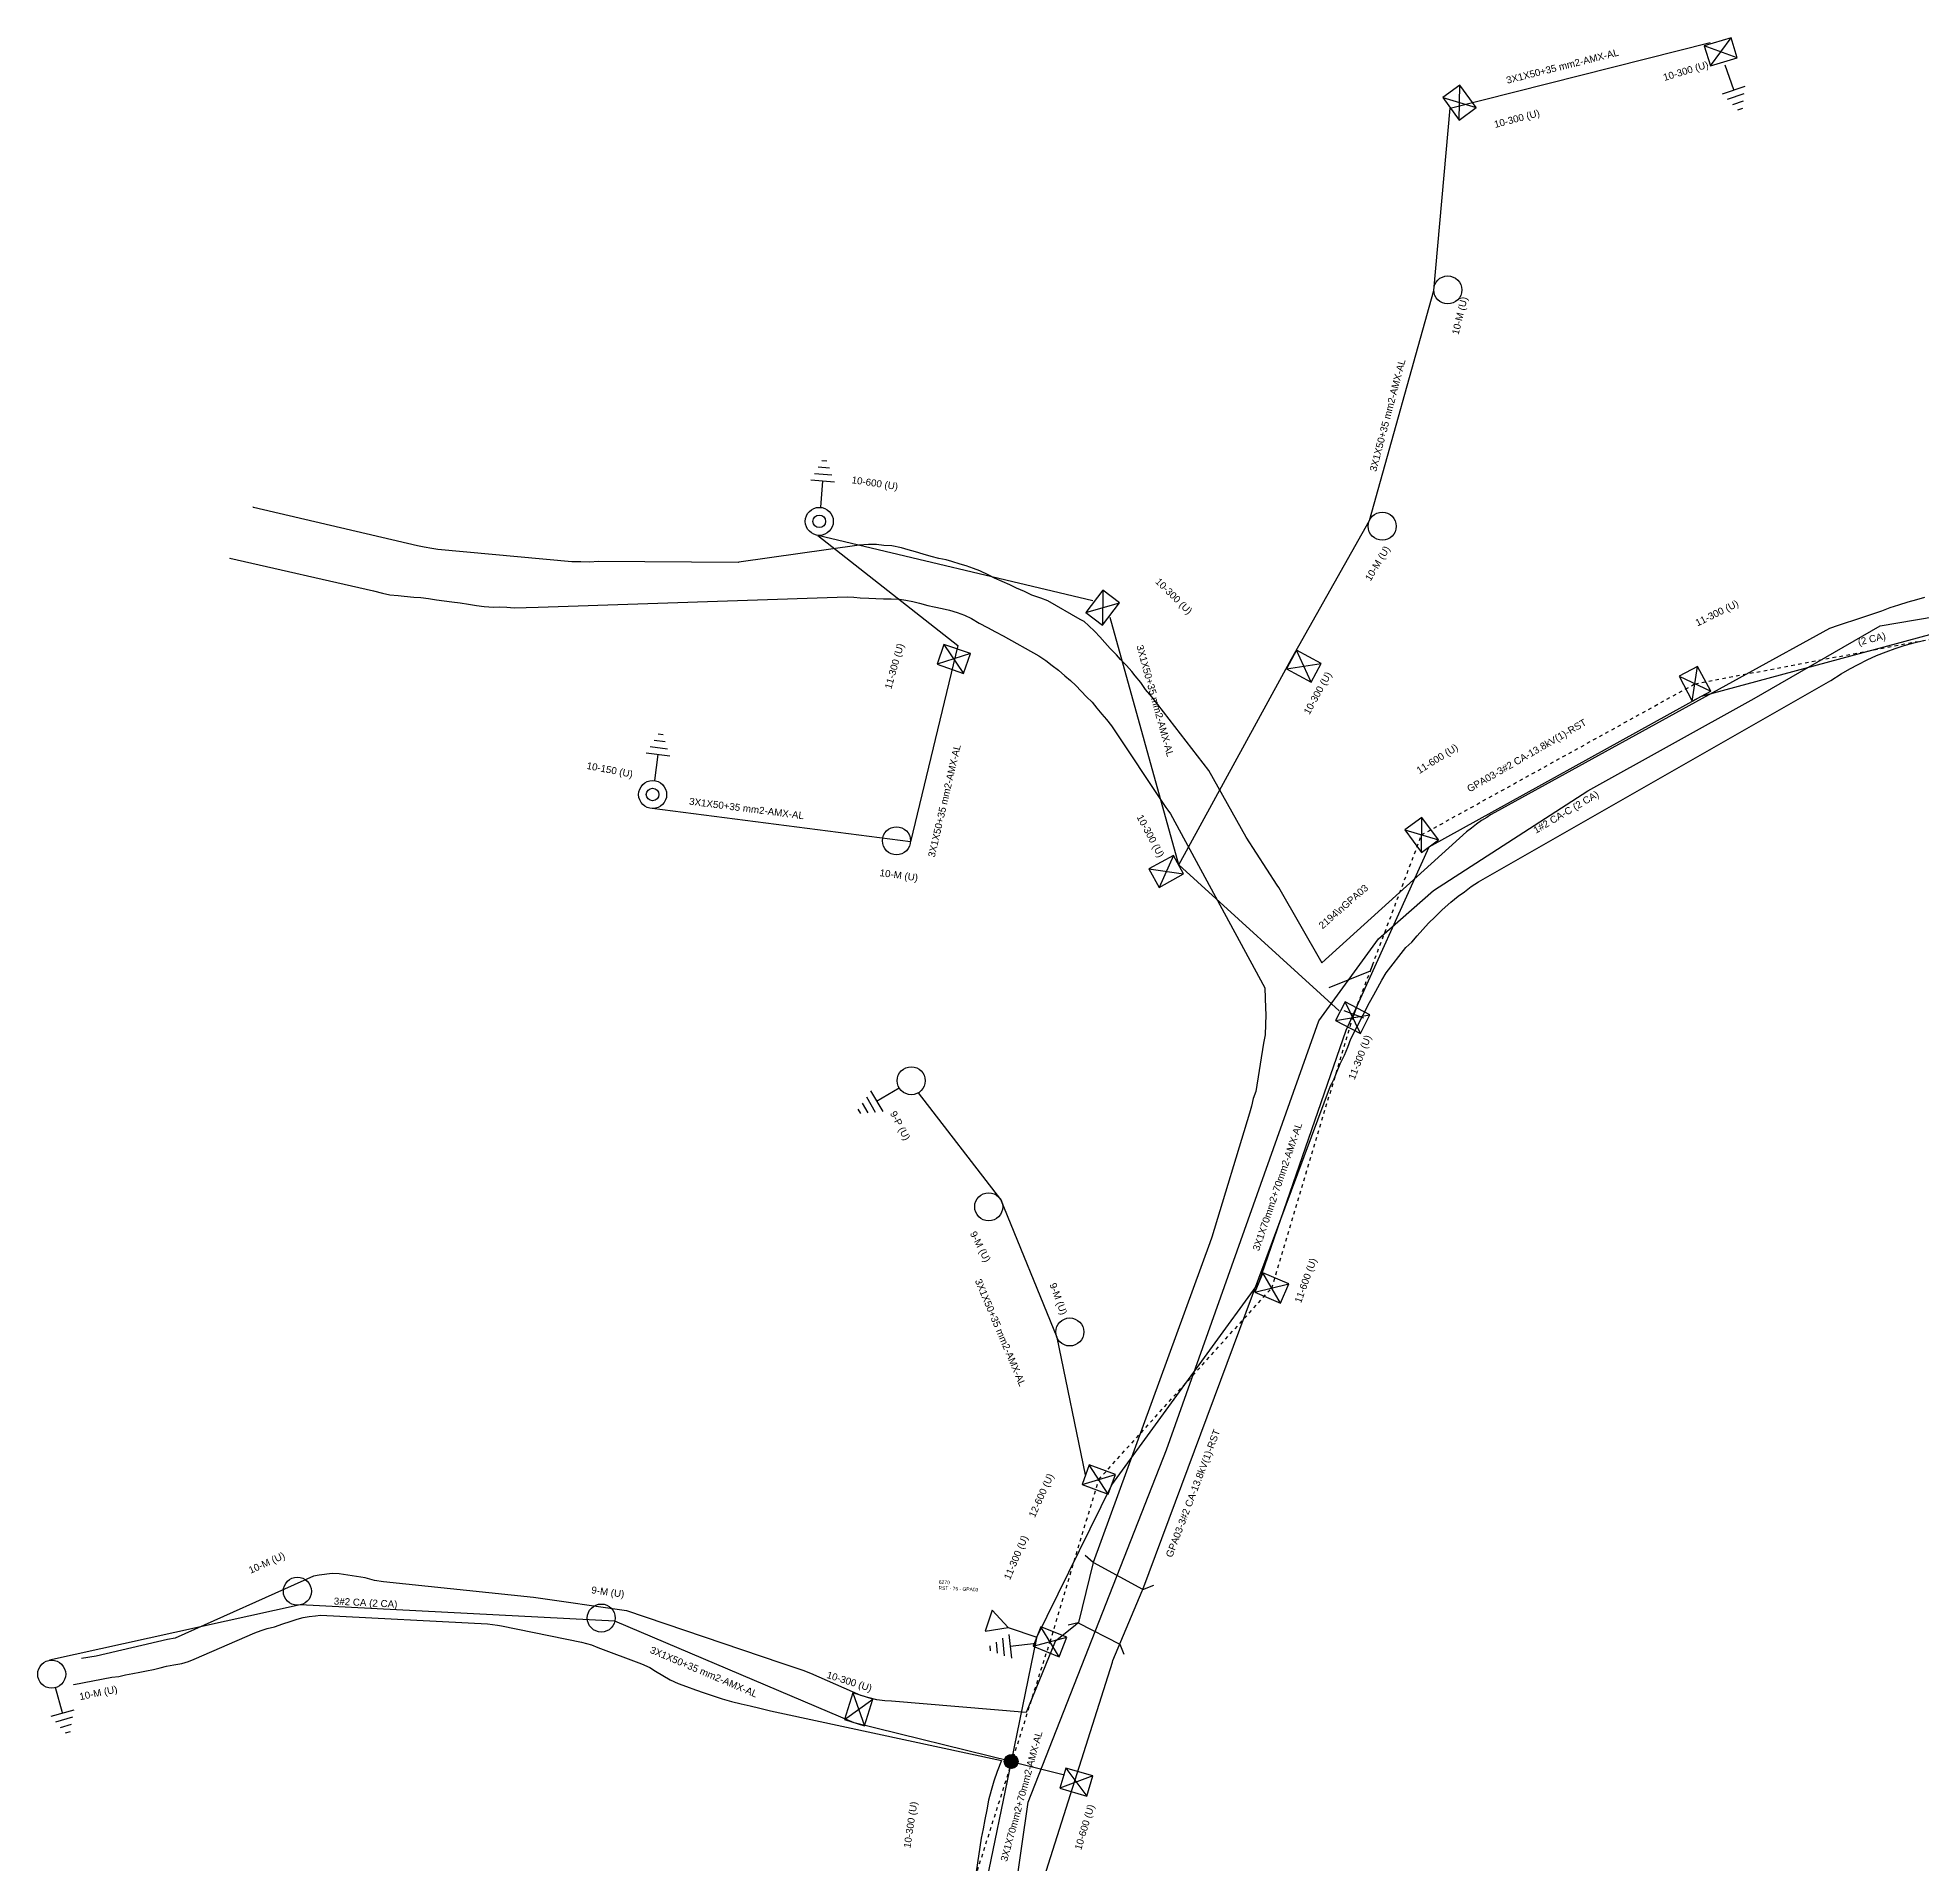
# Model space of a CAD drawing. Header units: millimetres. Extents: x 642261 to 742091, y 6812581 to 6930561.
# Drawn here: x 731815.9 to 732084.8, y 6903103.8 to 6903364.5 of the extents above; entities that cross this region are included whole.
import ezdxf

# ---------------------------------------------------------------- set-up
doc = ezdxf.new("R2010")
doc.units = ezdxf.units.MM
doc.linetypes.add('DASHED', pattern=[1, 0.5, -0.5])
for name, color, linetype in [('aterramento', 7, 'Continuous'), ('Block', 10, 'Continuous'), ('chaveSeccionadora', 7, 'Continuous'), ('flyTapSecundario', 7, 'Continuous'), ('Poste', 10, 'Continuous'), ('SegmentoLogradouro', 10, 'Continuous'), ('TrafoDistAereo', 10, 'Continuous'), ('TrechoPrimarioAereo', 10, 'Continuous'), ('TrechoSecundarioAereo', 10, 'Continuous')]:
    doc.layers.add(name, color=color, linetype=linetype)

# ---------------------------------------------------------------- blocks, each defined once
blk = doc.blocks.new('chv_fca_u_ca_4')
at = {"color": 0, "linetype": 'ByBlock', "lineweight": -2}
for p, q in [((7.11, 0), (2.81, 4.69)), ((0, 0), (1.5, 0)), ((0.5, -1.5), (0.5, 1.5)), ((8.08, 0), (7.11, 0))]:
    blk.add_line(p, q, dxfattribs=at)
blk = doc.blocks.new('tfd_pod_ce')
at = {"color": 0, "linetype": 'ByBlock', "lineweight": -2}
blk.add_line((6.32, 0), (2, 0), dxfattribs=at)
blk.add_lwpolyline([(6.32, 0), (9.26, -1.59), (9.26, 1.59)], close=True, dxfattribs=at)
blk = doc.blocks.new('atr_aterra')
at = {"color": 0, "linetype": 'ByBlock', "lineweight": -2}
for p, q in [((5.74, 0), (2, 0)), ((5.74, -1.7), (5.74, 1.7)), ((6.7, -1.26), (6.7, 1.26)), ((7.66, -0.81), (7.66, 0.81)), ((8.62, -0.37), (8.62, 0.37))]:
    blk.add_line(p, q, dxfattribs=at)
blk = doc.blocks.new('fly_tap')
at = {"linetype": 'ByBlock', "lineweight": -2}
h = blk.add_hatch(dxfattribs=at)
h.set_pattern_fill('ANSI31', color=0, style=0)
h.set_pattern_definition([(45, (0, 0), (-0.088388, 0.088388), [])])
edge = h.paths.add_edge_path()
edge.add_arc((0.01, 0), 1, 0, 360)
at = {"color": 0, "linetype": 'ByBlock', "lineweight": -2}
blk.add_circle((0.01, 0), 1, dxfattribs=at)
blk = doc.blocks.new('pod_con_circ')
at = {"color": 0, "linetype": 'ByBlock', "lineweight": -2}
for radius in [2, 0.9]:
    blk.add_circle((-0.01, -0.01), radius, dxfattribs=at)
blk = doc.blocks.new('pod_con_dtt')
at = {"color": 0, "linetype": 'ByBlock', "lineweight": -2}
for p, q in [((-1.5, -2), (1.5, 2)), ((-1.5, 2), (1.5, -2))]:
    blk.add_line(p, q, dxfattribs=at)
blk.add_lwpolyline([(-1.5, -2), (1.5, -2), (1.5, 2), (-1.5, 2)], close=True, dxfattribs=at)
blk = doc.blocks.new('pod_madeira')
at = {"color": 0, "linetype": 'ByBlock', "lineweight": -2}
blk.add_circle((-0.01, -0.01), 2, dxfattribs=at)

msp = doc.modelspace()

# ---------------------------------------------------------------- linework, layer by layer
at = {"layer": 'Block', "color": 7, "linetype": 'Continuous', "flags": 128}
for points in [[(731999.15, 6903232.4), (731992.98, 6903243.18), (731992.74, 6903243.5), (731988.3, 6903250.34), (731983, 6903259.87), (731983.01, 6903259.87), (731974.91, 6903270.35), (731973.95, 6903271.44), (731973.29, 6903272.43), (731972.49, 6903273.4), (731971.98, 6903273.99), (731971.25, 6903274.87), (731970.4, 6903275.71), (731969.81, 6903276.39), (731968.89, 6903277.31), (731968.14, 6903278.16), (731967.45, 6903278.94), (731966.7, 6903279.72), (731965.84, 6903280.59), (731965.22, 6903281.16), (731964.65, 6903281.45), (731960, 6903284.08), (731959, 6903284.46), (731957.73, 6903284.92), (731956.67, 6903285.44), (731955.55, 6903285.88), (731954.57, 6903286.36), (731953.51, 6903286.86), (731952.39, 6903287.35), (731951.59, 6903287.75), (731950.3, 6903288.37), (731949.42, 6903288.73), (731948.35, 6903289.1), (731947.49, 6903289.34), (731946.34, 6903289.72), (731945.5, 6903289.95), (731944.46, 6903290.15), (731943.36, 6903290.44), (731942.22, 6903290.75), (731941.15, 6903291.08), (731940.08, 6903291.38), (731939.12, 6903291.65), (731937.75, 6903291.92), (731936.62, 6903292), (731935.58, 6903292.13), (731934.43, 6903292.14), (731933.1, 6903292.04), (731915.94, 6903289.6), (731915.81, 6903289.58), (731895.86, 6903289.7), (731894.67, 6903289.59), (731893.37, 6903289.64), (731892.09, 6903289.67), (731872.99, 6903291.4), (731872.12, 6903291.58), (731871.04, 6903291.75), (731870.07, 6903291.94), (731846.67, 6903297.4), (731846.63, 6903297.45), (731846.59, 6903297.45)], [(731999.15, 6903232.4), (731992.98, 6903243.18), (731992.74, 6903243.5), (731988.3, 6903250.34), (731983, 6903259.87), (731983.01, 6903259.87), (731974.91, 6903270.35), (731973.95, 6903271.44), (731973.29, 6903272.43), (731972.49, 6903273.4), (731971.98, 6903273.99), (731971.25, 6903274.87), (731970.4, 6903275.71), (731969.81, 6903276.39), (731968.89, 6903277.31), (731968.14, 6903278.16), (731967.45, 6903278.94), (731966.7, 6903279.72), (731965.84, 6903280.59), (731965.22, 6903281.16), (731964.65, 6903281.45), (731960, 6903284.08), (731959, 6903284.46), (731957.73, 6903284.92), (731956.67, 6903285.44), (731955.55, 6903285.88), (731954.57, 6903286.36), (731953.51, 6903286.86), (731952.39, 6903287.35), (731951.59, 6903287.75), (731950.3, 6903288.37), (731949.42, 6903288.73), (731948.35, 6903289.1), (731947.49, 6903289.34), (731946.34, 6903289.72), (731945.5, 6903289.95), (731944.46, 6903290.15), (731943.36, 6903290.44), (731942.22, 6903290.75), (731941.15, 6903291.08), (731940.08, 6903291.38), (731939.12, 6903291.65), (731937.75, 6903291.92), (731936.62, 6903292), (731935.58, 6903292.13), (731934.43, 6903292.14), (731933.1, 6903292.04), (731915.94, 6903289.6), (731915.81, 6903289.58), (731895.86, 6903289.7), (731894.67, 6903289.59), (731893.37, 6903289.64), (731892.09, 6903289.67), (731872.99, 6903291.4), (731872.12, 6903291.58), (731871.04, 6903291.75), (731870.07, 6903291.94), (731846.67, 6903297.4), (731846.63, 6903297.45), (731846.59, 6903297.45)], [(731843.34, 6903290.08), (731843.32, 6903290.12), (731843.27, 6903290.16), (731863.78, 6903285.54), (731865.07, 6903285.2), (731866.1, 6903284.97), (731867.32, 6903284.85), (731868.16, 6903284.77), (731869.55, 6903284.61), (731870.55, 6903284.58), (731871.64, 6903284.43), (731872.76, 6903284.25), (731873.89, 6903284.09), (731874.98, 6903283.97), (731876.15, 6903283.83), (731877.35, 6903283.61), (731878.5, 6903283.41), (731879.6, 6903283.28), (731880.92, 6903283.17), (731881.8, 6903283.24), (731882.81, 6903283.17), (731883.84, 6903283.11), (731887.31, 6903283.17), (731931.4, 6903284.67), (731932.34, 6903284.6), (731933.22, 6903284.54), (731934.45, 6903284.48), (731935.46, 6903284.44), (731936.56, 6903284.39), (731937.67, 6903284.37), (731938.83, 6903284.32), (731939.75, 6903284.19), (731940.76, 6903283.99), (731941.72, 6903283.78), (731942.9, 6903283.42), (731943.8, 6903283.26), (731944.96, 6903283.01), (731946, 6903282.75), (731947.07, 6903282.41), (731948.12, 6903282.03), (731949.14, 6903281.56), (731950.22, 6903280.91), (731951.4, 6903280.29), (731952.54, 6903279.67), (731953.65, 6903279.1), (731958.74, 6903276.23), (731959.74, 6903275.6), (731960.61, 6903274.87), (731961.55, 6903274.19), (731962.43, 6903273.41), (731963.27, 6903272.73), (731964.01, 6903272), (731964.75, 6903271.19), (731965.53, 6903270.41), (731966.33, 6903269.65), (731967.01, 6903268.77), (731967.72, 6903267.94), (731968.41, 6903267.17), (731969.08, 6903266.27), (731976.84, 6903254.58), (731977.15, 6903254.2), (731977.51, 6903253.67), (731990.97, 6903228.85)], [(731843.34, 6903290.08), (731843.32, 6903290.12), (731843.27, 6903290.16), (731863.78, 6903285.54), (731865.07, 6903285.2), (731866.1, 6903284.97), (731867.32, 6903284.85), (731868.16, 6903284.77), (731869.55, 6903284.61), (731870.55, 6903284.58), (731871.64, 6903284.43), (731872.76, 6903284.25), (731873.89, 6903284.09), (731874.98, 6903283.97), (731876.15, 6903283.83), (731877.35, 6903283.61), (731878.5, 6903283.41), (731879.6, 6903283.28), (731880.92, 6903283.17), (731881.8, 6903283.24), (731882.81, 6903283.17), (731883.84, 6903283.11), (731887.31, 6903283.17), (731931.4, 6903284.67), (731932.34, 6903284.6), (731933.22, 6903284.54), (731934.45, 6903284.48), (731935.46, 6903284.44), (731936.56, 6903284.39), (731937.67, 6903284.37), (731938.83, 6903284.32), (731939.75, 6903284.19), (731940.76, 6903283.99), (731941.72, 6903283.78), (731942.9, 6903283.42), (731943.8, 6903283.26), (731944.96, 6903283.01), (731946, 6903282.75), (731947.07, 6903282.41), (731948.12, 6903282.03), (731949.14, 6903281.56), (731950.22, 6903280.91), (731951.4, 6903280.29), (731952.54, 6903279.67), (731953.65, 6903279.1), (731958.74, 6903276.23), (731959.74, 6903275.6), (731960.61, 6903274.87), (731961.55, 6903274.19), (731962.43, 6903273.41), (731963.27, 6903272.73), (731964.01, 6903272), (731964.75, 6903271.19), (731965.53, 6903270.41), (731966.33, 6903269.65), (731967.01, 6903268.77), (731967.72, 6903267.94), (731968.41, 6903267.17), (731969.08, 6903266.27), (731976.84, 6903254.58), (731977.15, 6903254.2), (731977.51, 6903253.67), (731990.97, 6903228.85)], [(732085.13, 6903284.57), (732083.95, 6903284.23), (732082.73, 6903283.88), (732081.42, 6903283.47), (732080.17, 6903283.09), (732079, 6903282.62), (732078.13, 6903282.32), (732076.83, 6903281.91), (732076, 6903281.63), (732072.77, 6903280.57), (732071.58, 6903280.16), (732023.78, 6903253.89), (732023.17, 6903253.56), (732022.65, 6903253.18), (732021.9, 6903252.72), (732021.17, 6903252.24), (732020.45, 6903251.67), (732019.75, 6903251.14), (731999.12, 6903232.42)], [(732085.13, 6903284.57), (732083.95, 6903284.23), (732082.73, 6903283.88), (732081.42, 6903283.47), (732080.17, 6903283.09), (732079, 6903282.62), (732078.13, 6903282.32), (732076.83, 6903281.91), (732076, 6903281.63), (732072.77, 6903280.57), (732071.58, 6903280.16), (732023.78, 6903253.89), (732023.17, 6903253.56), (732022.65, 6903253.18), (732021.9, 6903252.72), (732021.17, 6903252.24), (732020.45, 6903251.67), (732019.75, 6903251.14), (731999.12, 6903232.42)], [(731973.56, 6903142.99), (732000.37, 6903214.86), (732000.55, 6903215.19), (732000.87, 6903215.88), (732001.19, 6903216.71), (732001.74, 6903218.02), (732002.33, 6903219.23), (732002.82, 6903220.4), (732003.27, 6903221.59), (732005.91, 6903226.75), (732006.54, 6903227.87), (732007.12, 6903228.9), (732007.68, 6903229.97), (732008.29, 6903231), (732011.1, 6903234.61), (732011.98, 6903235.38), (732012.73, 6903236.29), (732013.51, 6903237.2), (732014.34, 6903238.08), (732015.29, 6903238.99), (732016.28, 6903239.97), (732017.51, 6903241.09), (732018.58, 6903241.96), (732019.47, 6903242.55), (732020.41, 6903243.3), (732021.46, 6903243.99), (732071.73, 6903272.72), (732073.22, 6903273.69), (732074.44, 6903274.4), (732075.65, 6903275.01), (732076.95, 6903275.67), (732078.25, 6903276.31), (732079.66, 6903276.82), (732080.94, 6903277.27), (732082.19, 6903277.7), (732083.6, 6903278.09), (732084.95, 6903278.44)], [(731973.56, 6903142.99), (732000.37, 6903214.86), (732000.55, 6903215.19), (732000.87, 6903215.88), (732001.19, 6903216.71), (732001.74, 6903218.02), (732002.33, 6903219.23), (732002.82, 6903220.4), (732003.27, 6903221.59), (732005.91, 6903226.75), (732006.54, 6903227.87), (732007.12, 6903228.9), (732007.68, 6903229.97), (732008.29, 6903231), (732011.1, 6903234.61), (732011.98, 6903235.38), (732012.73, 6903236.29), (732013.51, 6903237.2), (732014.34, 6903238.08), (732015.29, 6903238.99), (732016.28, 6903239.97), (732017.51, 6903241.09), (732018.58, 6903241.96), (732019.47, 6903242.55), (732020.41, 6903243.3), (732021.46, 6903243.99), (732071.73, 6903272.72), (732073.22, 6903273.69), (732074.44, 6903274.4), (732075.65, 6903275.01), (732076.95, 6903275.67), (732078.25, 6903276.31), (732079.66, 6903276.82), (732080.94, 6903277.27), (732082.19, 6903277.7), (732083.6, 6903278.09), (732084.95, 6903278.44)], [(731990.97, 6903228.85), (731991.09, 6903225.98), (731991.11, 6903225.05), (731991.01, 6903222.17), (731990.78, 6903220.95), (731989.69, 6903214.05), (731989.32, 6903213.04), (731989.08, 6903211.97), (731988.81, 6903210.99), (731983.44, 6903193.28), (731983.13, 6903192.46), (731966.49, 6903146.83)], [(731990.97, 6903228.85), (731991.09, 6903225.98), (731991.11, 6903225.05), (731991.01, 6903222.17), (731990.78, 6903220.95), (731989.69, 6903214.05), (731989.32, 6903213.04), (731989.08, 6903211.97), (731988.81, 6903210.99), (731983.44, 6903193.28), (731983.13, 6903192.46), (731966.49, 6903146.83)], [(731966.49, 6903146.83), (731965.36, 6903147.86)], [(731966.49, 6903146.83), (731965.36, 6903147.86)], [(731956.9, 6903125.45), (731937.7, 6903127.05), (731936.77, 6903127.11), (731935.62, 6903127.26), (731934.31, 6903127.59), (731933.31, 6903127.87), (731926.21, 6903131.01), (731925.12, 6903131.43), (731921.97, 6903132.49), (731899.92, 6903139.94), (731899.87, 6903139.94), (731886.64, 6903141.82), (731865.24, 6903144.1), (731863.92, 6903144.27), (731862.59, 6903144.63), (731858.88, 6903145.22), (731857.88, 6903145.25), (731856.06, 6903145.03), (731855.23, 6903144.87), (731835.51, 6903136.02), (731834.4, 6903135.85), (731824.21, 6903133.46), (731822.12, 6903133.14)], [(731956.9, 6903125.45), (731937.7, 6903127.05), (731936.77, 6903127.11), (731935.62, 6903127.26), (731934.31, 6903127.59), (731933.31, 6903127.87), (731926.21, 6903131.01), (731925.12, 6903131.43), (731921.97, 6903132.49), (731899.92, 6903139.94), (731899.87, 6903139.94), (731886.64, 6903141.82), (731865.24, 6903144.1), (731863.92, 6903144.27), (731862.59, 6903144.63), (731858.88, 6903145.22), (731857.88, 6903145.25), (731856.06, 6903145.03), (731855.23, 6903144.87), (731835.51, 6903136.02), (731834.4, 6903135.85), (731824.21, 6903133.46), (731822.12, 6903133.14)], [(731959.18, 6903100.85), (731969.22, 6903132.62), (731969.31, 6903132.87), (731973.48, 6903142.81), (731973.56, 6903142.99), (731966.56, 6903146.8), (731966.49, 6903146.83), (731964.37, 6903138.26), (731964.36, 6903138.22), (731970.29, 6903135.2)], [(731959.18, 6903100.85), (731969.22, 6903132.62), (731969.31, 6903132.87), (731973.48, 6903142.81), (731973.56, 6903142.99), (731966.56, 6903146.8), (731966.49, 6903146.83), (731964.37, 6903138.26), (731964.36, 6903138.22), (731970.29, 6903135.2)], [(731973.56, 6903142.99), (731975.13, 6903143.62)], [(731973.56, 6903142.99), (731975.13, 6903143.62)], [(731821.05, 6903129.38), (731821.03, 6903129.41), (731821.01, 6903129.44), (731826.46, 6903130.49), (731827.47, 6903130.59), (731828.41, 6903130.79), (731829.46, 6903131.01), (731830.45, 6903131.19), (731831.39, 6903131.39), (731832.38, 6903131.55), (731833.34, 6903131.8), (731834.27, 6903132.02), (731835.31, 6903132.24), (731836.43, 6903132.42), (731837.41, 6903132.72), (731838.19, 6903133.03), (731846.85, 6903136.8), (731847.78, 6903137.11), (731848.63, 6903137.4), (731849.66, 6903137.68), (731850.84, 6903138.07), (731851.9, 6903138.44), (731852.88, 6903138.73), (731853.73, 6903138.97), (731854.59, 6903139.13), (731855.52, 6903139.25), (731856.25, 6903139.33), (731880.07, 6903138.08), (731881.47, 6903137.9), (731882.07, 6903137.8), (731893.45, 6903135.47), (731894.92, 6903135.07), (731895.81, 6903134.72), (731902.01, 6903132.36), (731903.21, 6903131.86), (731904.01, 6903131.32), (731905.09, 6903130.7), (731906.14, 6903130.07), (731907.28, 6903129.59), (731908.47, 6903129.12), (731909.73, 6903128.66), (731910.99, 6903128.23), (731912.26, 6903127.81), (731913.56, 6903127.4), (731914.89, 6903127.02), (731916.27, 6903126.66), (731917.54, 6903126.37), (731918.9, 6903126.05), (731920.42, 6903125.68), (731921.79, 6903125.37), (731953.39, 6903118.57)], [(731821.05, 6903129.38), (731821.03, 6903129.41), (731821.01, 6903129.44), (731826.46, 6903130.49), (731827.47, 6903130.59), (731828.41, 6903130.79), (731829.46, 6903131.01), (731830.45, 6903131.19), (731831.39, 6903131.39), (731832.38, 6903131.55), (731833.34, 6903131.8), (731834.27, 6903132.02), (731835.31, 6903132.24), (731836.43, 6903132.42), (731837.41, 6903132.72), (731838.19, 6903133.03), (731846.85, 6903136.8), (731847.78, 6903137.11), (731848.63, 6903137.4), (731849.66, 6903137.68), (731850.84, 6903138.07), (731851.9, 6903138.44), (731852.88, 6903138.73), (731853.73, 6903138.97), (731854.59, 6903139.13), (731855.52, 6903139.25), (731856.25, 6903139.33), (731880.07, 6903138.08), (731881.47, 6903137.9), (731882.07, 6903137.8), (731893.45, 6903135.47), (731894.92, 6903135.07), (731895.81, 6903134.72), (731902.01, 6903132.36), (731903.21, 6903131.86), (731904.01, 6903131.32), (731905.09, 6903130.7), (731906.14, 6903130.07), (731907.28, 6903129.59), (731908.47, 6903129.12), (731909.73, 6903128.66), (731910.99, 6903128.23), (731912.26, 6903127.81), (731913.56, 6903127.4), (731914.89, 6903127.02), (731916.27, 6903126.66), (731917.54, 6903126.37), (731918.9, 6903126.05), (731920.42, 6903125.68), (731921.79, 6903125.37), (731953.39, 6903118.57)], [(731964.36, 6903138.22), (731963.98, 6903137.89), (731961.06, 6903135.56), (731956.9, 6903125.45)], [(731964.36, 6903138.22), (731963.98, 6903137.89), (731961.06, 6903135.56), (731956.9, 6903125.45)], [(731964.36, 6903138.22), (731962.91, 6903137.89)], [(731964.36, 6903138.22), (731962.91, 6903137.89)], [(731970.29, 6903135.2), (731970.84, 6903133.75)], [(731970.29, 6903135.2), (731970.84, 6903133.75)], [(731953.39, 6903118.57), (731952.77, 6903117), (731952.3, 6903115.61), (731951.91, 6903114.29), (731951.57, 6903112.9), (731951.29, 6903111.52), (731951.01, 6903110.14), (731950.78, 6903108.82), (731950.51, 6903107.51), (731950.29, 6903106.2), (731949.29, 6903099.5)], [(731953.39, 6903118.57), (731952.77, 6903117), (731952.3, 6903115.61), (731951.91, 6903114.29), (731951.57, 6903112.9), (731951.29, 6903111.52), (731951.01, 6903110.14), (731950.78, 6903108.82), (731950.51, 6903107.51), (731950.29, 6903106.2), (731949.29, 6903099.5)]]:
    msp.add_lwpolyline(points, dxfattribs=at)
at = {"layer": 'SegmentoLogradouro', "color": 36, "linetype": 'Continuous', "flags": 128}
msp.add_lwpolyline([(731954.2612, 6903092.1208), (731957.221, 6903112.6308), (731976.9523, 6903162.9197), (731998.68, 6903224.1709), (732007.2039, 6903235.8458), (732015.0604, 6903242.7724), (732037.0622, 6903256.9683), (732060.8186, 6903270.1373), (732078.7856, 6903280.5129), (732089.1665, 6903282.3087)], dxfattribs=at)
msp.add_lwpolyline([(731954.2612, 6903092.1208), (731957.221, 6903112.6308), (731976.9523, 6903162.9197), (731998.68, 6903224.1709), (732007.2039, 6903235.8458), (732015.0604, 6903242.7724), (732037.0622, 6903256.9683), (732060.8186, 6903270.1373), (732078.7856, 6903280.5129), (732089.1665, 6903282.3087)], dxfattribs=at)
at = {"layer": 'TrechoPrimarioAereo', "color": 4, "linetype": 'DASHED', "flags": 128}
for points in [[(732052.35, 6903272.26), (732102.47, 6903281.76)], [(732052.35, 6903272.26), (732102.47, 6903281.76)], [(732013.35, 6903250.69), (732052.35, 6903272.26)], [(732013.35, 6903250.69), (732052.35, 6903272.26)], [(732003.52, 6903224.6), (732013.35, 6903250.69)], [(732003.52, 6903224.6), (732013.35, 6903250.69)], [(731991.9594, 6903186.0013), (732003.52, 6903224.6)], [(731991.9594, 6903186.0013), (732003.52, 6903224.6)], [(731967.2877, 6903158.683), (731991.9594, 6903186.0013)], [(731967.2877, 6903158.683), (731991.9594, 6903186.0013)], [(731960.3266, 6903135.5235), (731967.2877, 6903158.683)], [(731960.3266, 6903135.5235), (731967.2877, 6903158.683)], [(731949.0622, 6903100.0041), (731960.3266, 6903135.5235)]]:
    msp.add_lwpolyline(points, dxfattribs=at)
at = {"layer": 'TrechoSecundarioAereo', "color": 5, "linetype": 'Continuous', "flags": 128}
for points in [[(732017.4338, 6903354.4164), (732054.5459, 6903363.7707)], [(732017.4338, 6903354.4164), (732054.5459, 6903363.7707)], [(732015.0992, 6903328.3681), (732017.4362, 6903354.4205)], [(732015.0992, 6903328.3681), (732017.4362, 6903354.4205)], [(732005.9071, 6903295.5627), (732015.0992, 6903328.3681)], [(732005.9071, 6903295.5627), (732015.0992, 6903328.3681)], [(731994.7797, 6903275.8321), (732005.9071, 6903295.5627)], [(731994.7797, 6903275.8321), (732005.9071, 6903295.5627)], [(731966.4286, 6903284.1054), (731927.1972, 6903293.4239)], [(731927.1972, 6903293.4239), (731947.1793, 6903277.7359)], [(731966.4286, 6903284.1054), (731927.1972, 6903293.4239)], [(731927.1972, 6903293.4239), (731947.1793, 6903277.7359)], [(732053.27, 6903270.48), (732102.45, 6903283.76)], [(732053.27, 6903270.48), (732102.45, 6903283.76)], [(731978.6869, 6903246.3988), (731968.898, 6903281.7058)], [(731978.6869, 6903246.3988), (731968.898, 6903281.7058)], [(731947.1762, 6903277.7249), (731940.43, 6903249.72)], [(731947.1762, 6903277.7249), (731940.43, 6903249.72)], [(731978.6869, 6903246.3988), (731994.7797, 6903275.8321)], [(731978.6869, 6903246.3988), (731994.7797, 6903275.8321)], [(732014.41, 6903248.99), (732053.27, 6903270.48)], [(732014.41, 6903248.99), (732053.27, 6903270.48)], [(731940.43, 6903249.72), (731903.54, 6903254.46)], [(731940.43, 6903249.72), (731903.54, 6903254.46)], [(732002.61, 6903222.82), (732014.41, 6903248.99)], [(732002.61, 6903222.82), (732014.41, 6903248.99)], [(732001.6098, 6903225.5902), (731978.6869, 6903246.3988)], [(732001.6098, 6903225.5902), (731978.6869, 6903246.3988)], [(731990.1094, 6903186.7613), (732002.61, 6903222.82)], [(731990.1094, 6903186.7613), (732002.61, 6903222.82)], [(731953.32, 6903198.63), (731941.54, 6903213.88)], [(731953.32, 6903198.63), (731941.54, 6903213.88)], [(731961.33, 6903178.94), (731953.32, 6903198.63)], [(731961.33, 6903178.94), (731953.32, 6903198.63)], [(731969.1477, 6903157.933), (731990.1094, 6903186.7613)], [(731969.1477, 6903157.933), (731990.1094, 6903186.7613)], [(731965.4077, 6903159.373), (731961.33, 6903178.94)], [(731965.4077, 6903159.373), (731961.33, 6903178.94)], [(731958.4066, 6903136.0735), (731969.1477, 6903157.933)], [(731958.4066, 6903136.0735), (731969.1477, 6903157.933)], [(731853.32, 6903140.79), (731817.55, 6903132.88)], [(731898.25, 6903138.48), (731853.32, 6903140.79)], [(731898.25, 6903138.48), (731853.32, 6903140.79)], [(731932.4, 6903123.97), (731898.25, 6903138.48)], [(731932.4, 6903123.97), (731898.25, 6903138.48)], [(731958.4066, 6903136.0735), (731954.7785, 6903118.4368)], [(731958.4066, 6903136.0735), (731954.7785, 6903118.4368)], [(731954.7785, 6903118.4368), (731932.4, 6903123.97)], [(731954.7785, 6903118.4368), (731932.4, 6903123.97)], [(731954.7785, 6903118.4368), (731951.0422, 6903100.2741)], [(731954.7785, 6903118.4368), (731962.3999, 6903116.5524)], [(731954.7785, 6903118.4368), (731962.3999, 6903116.5524)]]:
    msp.add_lwpolyline(points, dxfattribs=at)

# ---------------------------------------------------------------- block references
at = {"layer": 'aterramento', "color": 7}
for p, rotation in [((732056.0459, 6903362.4507), 288.8), ((732056.0459, 6903362.4507), 288.8), ((731927.41, 6903295.4482), 85.29999999999998), ((731927.41, 6903295.4482), 85.29999999999998), ((731903.63, 6903256.46), 82.49999999999999), ((731903.63, 6903256.46), 82.49999999999999), ((731940.53, 6903215.61), 210.4999999999999), ((731940.53, 6903215.61), 210.4999999999999), ((731960.3266, 6903135.5235), 186.3), ((731960.3266, 6903135.5235), 186.2999999999999), ((731817.88, 6903130.91), 285.5)]:
    msp.add_blockref('atr_aterra', p, dxfattribs=dict(at, rotation=rotation))
at = {"layer": 'chaveSeccionadora', "color": 3, "rotation": 69.4}
msp.add_blockref('chv_fca_u_ca_4', (732003.52, 6903224.6), dxfattribs=at)
msp.add_blockref('chv_fca_u_ca_4', (732003.52, 6903224.6), dxfattribs=at)
at = {"layer": 'flyTapSecundario', "color": 5, "linetype": 'Continuous'}
msp.add_blockref('fly_tap', (731954.7785, 6903118.4368), dxfattribs=at)
msp.add_blockref('fly_tap', (731954.7785, 6903118.4368), dxfattribs=at)
at = {"layer": 'Poste', "color": 7}
for p, rotation in [((732056.0459, 6903362.4507), 107), ((732056.0459, 6903362.4507), 107), ((732018.7579, 6903355.2135), 36.2), ((732018.7579, 6903355.2135), 36.2), ((731967.8386, 6903283.1258), 323.1), ((731967.8386, 6903283.1258), 323.1), ((731946.5862, 6903275.8149), 251), ((731946.5862, 6903275.8149), 251), ((731996.5449, 6903274.7709), 61.50000000000001), ((731996.5449, 6903274.7709), 61.50000000000001), ((732052.35, 6903272.26), 28), ((732052.35, 6903272.26), 28), ((732013.35, 6903250.69), 36.5), ((732013.35, 6903250.69), 36.5), ((731976.9169, 6903245.4688), 298.8), ((731976.9169, 6903245.4688), 298.8), ((732003.52, 6903224.6), 62.79999999999998), ((732003.52, 6903224.6), 62.79999999999998), ((731991.9594, 6903186.0013), 66.99999999999999), ((731991.9594, 6903186.0013), 66.99999999999999), ((731967.2877, 6903158.683), 69.8), ((731967.2877, 6903158.683), 69.8), ((731960.3266, 6903135.5235), 68.1), ((731960.3266, 6903135.5235), 68.1), ((731933.02, 6903125.87), 342.5), ((731933.02, 6903125.87), 342.5), ((731964.0899, 6903115.4924), 253.7)]:
    msp.add_blockref('pod_con_dtt', p, dxfattribs=dict(at, rotation=rotation))
for name, p in [('pod_madeira', (732017.0992, 6903328.4781)), ('pod_madeira', (732017.0992, 6903328.4781)), ('pod_con_circ', (731927.41, 6903295.4482)), ('pod_con_circ', (731927.41, 6903295.4482)), ('pod_madeira', (732007.7371, 6903294.7527)), ('pod_madeira', (732007.7371, 6903294.7527)), ('pod_con_circ', (731903.63, 6903256.46)), ('pod_con_circ', (731903.63, 6903256.46)), ('pod_madeira', (731938.43, 6903249.86)), ('pod_madeira', (731938.43, 6903249.86)), ('pod_madeira', (731940.53, 6903215.61)), ('pod_madeira', (731940.53, 6903215.61)), ('pod_madeira', (731951.59, 6903197.62)), ('pod_madeira', (731951.59, 6903197.62)), ('pod_madeira', (731963.16, 6903179.75)), ('pod_madeira', (731963.16, 6903179.75)), ('pod_madeira', (731852.94, 6903142.75)), ('pod_madeira', (731852.94, 6903142.75)), ('pod_madeira', (731896.3, 6903138.92)), ('pod_madeira', (731896.3, 6903138.92)), ('pod_madeira', (731817.88, 6903130.91))]:
    msp.add_blockref(name, p, dxfattribs=at)
at = {"layer": 'TrafoDistAereo', "color": 1, "rotation": 161.1}
msp.add_blockref('tfd_pod_ce', (731960.3266, 6903135.5235), dxfattribs=at)
msp.add_blockref('tfd_pod_ce', (731960.3266, 6903135.5235), dxfattribs=at)

# ---------------------------------------------------------------- texts
at = {"layer": 'chaveSeccionadora', "color": 3, "insert": (731999.219, 6903237.1925), "char_height": 1, "width": 11, "attachment_point": 7, "rotation": 41}
msp.add_mtext('{\\fArial|b0|i0;2194\\nGPA03}', dxfattribs=at)
msp.add_mtext('{\\fArial|b0|i0;2194\\nGPA03}', dxfattribs=at)
at = {"layer": 'Poste', "color": 7, "char_height": 1, "attachment_point": 7}
for s, insert, width, rotation in [('{\\fArial|b0|i0;10-300 (U)}', (732048.083, 6903357.9982), 10, 16.8), ('{\\fArial|b0|i0;10-300 (U)}', (732048.083, 6903357.9982), 10, 16.8), ('{\\fArial|b0|i0;10-300 (U)}', (732023.9204, 6903351.2893), 10, 14.8), ('{\\fArial|b0|i0;10-300 (U)}', (732023.9204, 6903351.2893), 10, 14.8), ('{\\fArial|b0|i0;10-M (U)}', (732018.9191, 6903321.9314), 8, 76.4), ('{\\fArial|b0|i0;10-M (U)}', (732018.9191, 6903321.9314), 8, 76.4), ('{\\fArial|b0|i0;10-600 (U)}', (731931.9144, 6903300.595), 10, 351.5), ('{\\fArial|b0|i0;10-600 (U)}', (731931.9144, 6903300.595), 10, 351.5), ('{\\fArial|b0|i0;10-M (U)}', (732006.3179, 6903286.6618), 8, 59.1), ('{\\fArial|b0|i0;10-M (U)}', (732006.3179, 6903286.6618), 8, 59.1), ('{\\fArial|b0|i0;10-300 (U)}', (731975.0507, 6903286.5255), 10, 315.7), ('{\\fArial|b0|i0;10-300 (U)}', (731975.0507, 6903286.5255), 10, 315.7), ('{\\fArial|b0|i0;11-300 (U)}', (732052.8482, 6903280.1593), 10, 26.2), ('{\\fArial|b0|i0;11-300 (U)}', (732052.8482, 6903280.1593), 10, 26.2), ('{\\fArial|b0|i0;11-300 (U)}', (731937.9618, 6903271.3334), 10, 74.2), ('{\\fArial|b0|i0;11-300 (U)}', (731937.9618, 6903271.3334), 10, 74.2), ('{\\fArial|b0|i0;10-300 (U)}', (731997.6001, 6903267.6214), 10, 61.2), ('{\\fArial|b0|i0;10-300 (U)}', (731997.6001, 6903267.6214), 10, 61.2), ('{\\fArial|b0|i0;11-600 (U)}', (732013.1834, 6903259.0989), 10, 32.1), ('{\\fArial|b0|i0;11-600 (U)}', (732013.1834, 6903259.0989), 10, 32.1), ('{\\fArial|b0|i0;10-150 (U)}', (731894.08, 6903259.82), 10, 349.1), ('{\\fArial|b0|i0;10-150 (U)}', (731894.08, 6903259.82), 10, 349.1), ('{\\fArial|b0|i0;10-300 (U)}', (731972.3886, 6903253.0978), 10, 298.3), ('{\\fArial|b0|i0;10-300 (U)}', (731972.3886, 6903253.0978), 10, 298.3), ('{\\fArial|b0|i0;10-M (U)}', (731935.92, 6903244.52), 8, 352.3), ('{\\fArial|b0|i0;10-M (U)}', (731935.92, 6903244.52), 8, 352.3), ('{\\fArial|b0|i0;11-300 (U)}', (732004.0669, 6903215.5468), 10, 68.9), ('{\\fArial|b0|i0;11-300 (U)}', (732004.0669, 6903215.5468), 10, 68.9), ('{\\fArial|b0|i0;9-P (U)}', (731937.19, 6903210.81), 7, 297.9), ('{\\fArial|b0|i0;9-P (U)}', (731937.19, 6903210.81), 7, 297.9), ('{\\fArial|b0|i0;9-M (U)}', (731948.6, 6903193.66), 7, 297.3), ('{\\fArial|b0|i0;9-M (U)}', (731948.6, 6903193.66), 7, 297.3), ('{\\fArial|b0|i0;11-600 (U)}', (731996.4194, 6903183.6813), 10, 70.2), ('{\\fArial|b0|i0;11-600 (U)}', (731996.4194, 6903183.6813), 10, 70.2), ('{\\fArial|b0|i0;9-M (U)}', (731959.95, 6903186.41), 7, 290.6), ('{\\fArial|b0|i0;9-M (U)}', (731959.95, 6903186.41), 7, 290.6), ('{\\fArial|b0|i0;12-600 (U)}', (731958.4236, 6903153.0363), 10, 65.8), ('{\\fArial|b0|i0;12-600 (U)}', (731958.4236, 6903153.0363), 10, 65.8), ('{\\fArial|b0|i0;11-300 (U)}', (731954.89, 6903144.1637), 10, 67.1), ('{\\fArial|b0|i0;11-300 (U)}', (731954.89, 6903144.1637), 10, 67.1), ('{\\fArial|b0|i0;10-M (U)}', (731846.37, 6903144.9412), 8, 24.2), ('{\\fArial|b0|i0;10-M (U)}', (731846.37, 6903144.9412), 8, 24.2), ('{\\fArial|b0|i0;9-M (U)}', (731894.78, 6903142.16), 7, 352.2), ('{\\fArial|b0|i0;9-M (U)}', (731894.78, 6903142.16), 7, 352.2), ('{\\fArial|b0|i0;10-M (U)}', (731821.99, 6903126.89), 8, 11.7), ('{\\fArial|b0|i0;10-300 (U)}', (731928.27, 6903130.1), 10, 342.6), ('{\\fArial|b0|i0;10-300 (U)}', (731928.27, 6903130.1), 10, 342.6), ('{\\fArial|b0|i0;10-300 (U)}', (731940.7028, 6903105.985), 10, 81.4), ('{\\fArial|b0|i0;10-600 (U)}', (731965.0599, 6903105.6424), 10, 73.4)]:
    msp.add_mtext(s, dxfattribs=dict(at, insert=insert, width=width, rotation=rotation))
at = {"layer": 'TrafoDistAereo', "color": 1, "insert": (731944.4166, 6903142.9635), "char_height": 0.5, "width": 11, "attachment_point": 7, "rotation": 357.3}
msp.add_mtext('{\\fArial|b0|i0;6270\\PRST - 75 - GPA03}', dxfattribs=at)
msp.add_mtext('{\\fArial|b0|i0;6270\\PRST - 75 - GPA03}', dxfattribs=at)
at = {"layer": 'TrechoPrimarioAereo', "color": 4, "linetype": 'DASHED', "char_height": 1, "width": 26, "attachment_point": 7}
for insert, rotation in [((732020.3429, 6903256.4751), 30), ((732020.3429, 6903256.4751), 30), ((731978.0188, 6903147.3583), 69.2), ((731978.0188, 6903147.3583), 69.2)]:
    msp.add_mtext('{\\fArial|b0|i0;GPA03-3#2 CA-13.8kV(1)-RST}', dxfattribs=dict(at, insert=insert, rotation=rotation))
at = {"layer": 'TrechoSecundarioAereo', "color": 5, "linetype": 'Continuous', "char_height": 1, "attachment_point": 7}
for s, insert, width, rotation in [('{\\fArial|b0|i0;3X1X50+35 mm2-AMX-AL  }', (732025.5804, 6903357.8721), 22, 14.2), ('{\\fArial|b0|i0;3X1X50+35 mm2-AMX-AL  }', (732025.5804, 6903357.8721), 22, 14.2), ('{\\fArial|b0|i0;3X1X50+35 mm2-AMX-AL  }', (732006.8933, 6903302.4683), 22, 75.3), ('{\\fArial|b0|i0;3X1X50+35 mm2-AMX-AL  }', (732006.8933, 6903302.4683), 22, 75.3), ('{\\fArial|b0|i0;(2 CA) }', (732075.81, 6903277.42), 7, 13.5), ('{\\fArial|b0|i0;(2 CA) }', (732075.81, 6903277.42), 7, 13.5), ('{\\fArial|b0|i0;3X1X50+35 mm2-AMX-AL  }', (731972.6316, 6903277.6395), 22, 285.5), ('{\\fArial|b0|i0;3X1X50+35 mm2-AMX-AL  }', (731972.6316, 6903277.6395), 22, 285.5), ('{\\fArial|b0|i0;3X1X50+35 mm2-AMX-AL  }', (731943.8848, 6903247.3973), 22, 76.9), ('{\\fArial|b0|i0;3X1X50+35 mm2-AMX-AL  }', (731943.8848, 6903247.3973), 22, 76.9), ('{\\fArial|b0|i0;3X1X50+35 mm2-AMX-AL  }', (731908.78, 6903255), 22, 352.7), ('{\\fArial|b0|i0;3X1X50+35 mm2-AMX-AL  }', (731908.78, 6903255), 22, 352.7), ('{\\fArial|b0|i0;1#2 CA-C (2 CA)  }', (732029.8167, 6903250.5798), 17, 30.5), ('{\\fArial|b0|i0;1#2 CA-C (2 CA)  }', (732029.8167, 6903250.5798), 17, 30.5), ('{\\fArial|b0|i0;3X1X70mm2+70mm2-AMX-AL  }', (731990.167, 6903191.2229), 24, 71.2), ('{\\fArial|b0|i0;3X1X70mm2+70mm2-AMX-AL  }', (731990.167, 6903191.2229), 24, 71.2), ('{\\fArial|b0|i0;3X1X50+35 mm2-AMX-AL  }', (731949.5689, 6903187.0556), 22, 292.9), ('{\\fArial|b0|i0;3X1X50+35 mm2-AMX-AL  }', (731949.5689, 6903187.0556), 22, 292.9), ('{\\fArial|b0|i0;3#2 CA (2 CA)  }', (731858.09, 6903140.54), 15, 357.1), ('{\\fArial|b0|i0;3#2 CA (2 CA)  }', (731858.09, 6903140.54), 15, 357.1), ('{\\fArial|b0|i0;3X1X50+35 mm2-AMX-AL  }', (731903.133, 6903133.9759), 22, 337), ('{\\fArial|b0|i0;3X1X50+35 mm2-AMX-AL  }', (731903.133, 6903133.9759), 22, 337), ('{\\fArial|b0|i0;3X1X70mm2+70mm2-AMX-AL  }', (731954.2113, 6903104.0737), 24, 74.7)]:
    msp.add_mtext(s, dxfattribs=dict(at, insert=insert, width=width, rotation=rotation))

doc.saveas('drawing.dxf')
